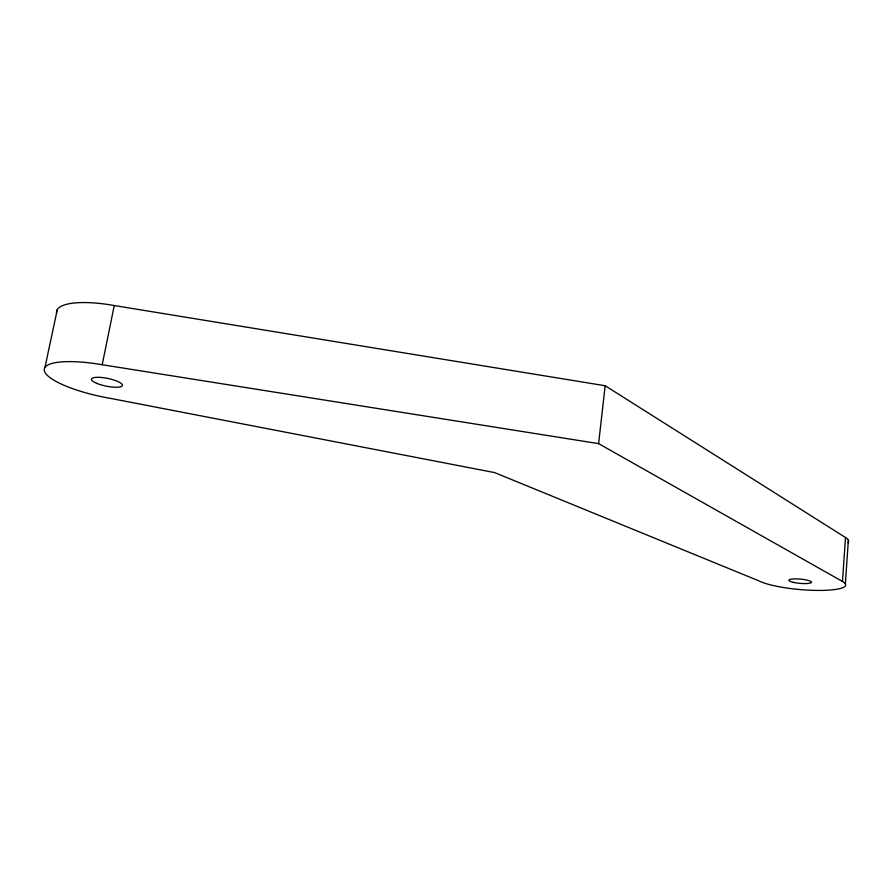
<?xml version="1.0" encoding="UTF-8"?>
<svg xmlns="http://www.w3.org/2000/svg" width="893" height="893" viewBox="0 0 893 893"><rect width="100%" height="100%" fill="white"/><g stroke="black" fill="none" stroke-linecap="round" stroke-linejoin="round"><path stroke-width="1.34" d="M842.467 581.455L598.6 443.631L102.215 364.735A63.314 15.773 11.5 0 0 44.416 370.963A63.314 15.773 11.5 0 0 111.346 398.546L494.633 472.598L759.351 581.064A45.32 8.539 5.1 0 0 818.111 590.429A45.32 8.539 5.1 0 0 842.467 581.455L845.504 537.519L605.164 385.743L114.237 305.54A62.677 17.86 12.2 0 0 56.56 313.097M845.358 583.899L848.35 540.243M598.6 443.631L605.164 385.743M102.215 364.735L114.237 305.54M44.951 367.469L57.275 309.625M845.504 537.519A44.985 9.723 4.7 0 1 848.093 542.788M96.678 383.331A15.817 3.94 11.5 0 0 122.14 385.955A15.817 3.94 11.5 0 0 101.958 377.527A15.817 3.94 11.5 0 0 96.678 383.331M793.352 582.359A11.33 2.132 5.1 0 0 811.402 582.47A11.33 2.132 5.1 0 0 795.886 578.887A11.33 2.132 5.1 0 0 793.352 582.359"/></g></svg>
